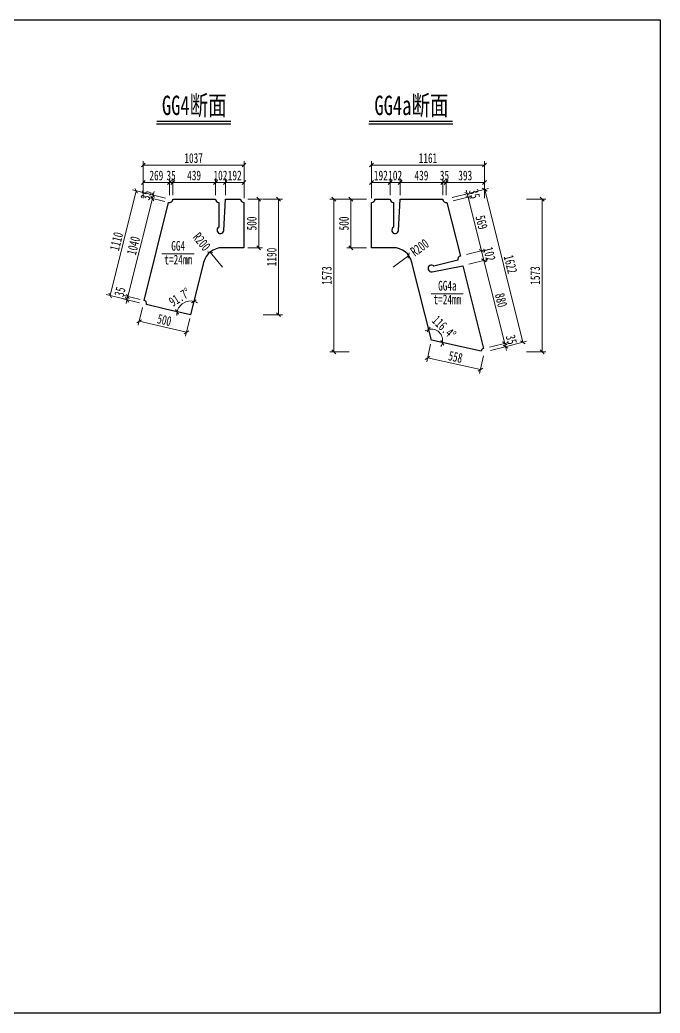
# Model space of a CAD drawing. Header units: millimetres. Extents: x -89049 to 410567, y -307459 to -100425.
# Drawn here: x 145581 to 152173, y -267986 to -257754 of the extents above; entities that cross this region are included whole.
import ezdxf
from ezdxf.enums import TextEntityAlignment as Align

# ---------------------------------------------------------------- set-up
doc = ezdxf.new("R2010")
doc.units = ezdxf.units.MM
doc.layers.get('Defpoints').update_dxf_attribs({"color": 8})
for name, color, linetype, lineweight in [('文字', 7, 'Continuous', 15), ('标注线及字体', 2, 'Continuous', 15), ('细实线', 4, 'Continuous', 15), ('钢板粗线', 1, 'Continuous', 25)]:
    doc.layers.add(name, color=color, linetype=linetype, lineweight=lineweight)
doc.styles.add('111', font='', dxfattribs={"width": 0.7})
doc.styles.add('BM_Dim', font='', dxfattribs={"width": 0.85})
doc.styles.get('111').set_extended_font_data('仿宋_GB2312')
doc.styles.get('BM_Dim').set_extended_font_data('仿宋_GB2312')
doc.dimstyles.new('200', dxfattribs={"dimscale": 0, "dimtxt": 2.5, "dimasz": 1, "dimexe": 1, "dimexo": 1, "dimgap": 0.6, "dimtad": 1, "dimdec": 0, "dimdsep": 46, "dimtxsty": '111', "dimblk": 'OBLIQUE', "dimcen": 0, "dimclrd": 4, "dimclre": 4, "dimclrt": 4, "dimadec": 1, "dimazin": 2, "dimtfac": 1, "dimtdec": 0, "dimtix": 1, "dimtmove": 2, "dimatfit": 3, "dimfxl": 4, "dimfxlon": 1, "dimtolj": 1, "dimlwd": -1, "dimlwe": -1, "dimarcsym": 0})

# ---------------------------------------------------------------- blocks, each defined once
blk = doc.blocks.new('_Oblique')
at = {"color": 0, "linetype": 'ByBlock', "lineweight": -2}
blk.add_line((-0.5, -0.5), (0.5, 0.5), dxfattribs=at)
blk = doc.blocks.new('*D4537')
at = {"layer": 'Defpoints', "color": 0, "transparency": 16777216}
for p in [(147156, -259429), (147121, -259601), (147156, -259601)]:
    blk.add_point(p, dxfattribs=at)
at = {"layer": '细实线', "color": 4, "transparency": 16777216}
for p, q in [((147121, -259429), (147081, -259429)), ((147121, -259561), (147121, -259389)), ((147121, -259429), (147156, -259429)), ((147156, -259561), (147156, -259389)), ((147156, -259429), (147196, -259429))]:
    blk.add_line(p, q, dxfattribs=at)
at = {"layer": '细实线', "color": 4, "transparency": 16777216, "xscale": 40, "yscale": 40, "zscale": 40}
blk.add_blockref('_Oblique', (147121, -259429), dxfattribs=at)
at = {"layer": '细实线', "color": 4, "transparency": 16777216, "xscale": 40, "yscale": 40, "zscale": 40, "rotation": 180}
blk.add_blockref('_Oblique', (147156, -259429), dxfattribs=at)
at = {"layer": '细实线', "color": 4, "transparency": 16777216, "insert": (147138, -259357), "char_height": 100, "attachment_point": 5, "style": '111'}
blk.add_mtext('\\A1;35', dxfattribs=at)
blk = doc.blocks.new('*D4538')
at = {"layer": 'Defpoints', "color": 0, "transparency": 16777216}
for p in [(147156, -259429), (147156, -259601), (147595, -259601)]:
    blk.add_point(p, dxfattribs=at)
at = {"layer": '细实线', "color": 4, "transparency": 16777216}
for p, q in [((147156, -259561), (147156, -259389)), ((147595, -259429), (147156, -259429)), ((147595, -259561), (147595, -259389))]:
    blk.add_line(p, q, dxfattribs=at)
at = {"layer": '细实线', "color": 4, "transparency": 16777216, "xscale": 40, "yscale": 40, "zscale": 40, "rotation": 180}
blk.add_blockref('_Oblique', (147156, -259429), dxfattribs=at)
at = {"layer": '细实线', "color": 4, "transparency": 16777216, "xscale": 40, "yscale": 40, "zscale": 40}
blk.add_blockref('_Oblique', (147595, -259429), dxfattribs=at)
at = {"layer": '细实线', "color": 4, "transparency": 16777216, "insert": (147375, -259357), "char_height": 100, "attachment_point": 5, "style": '111'}
blk.add_mtext('\\A1;439', dxfattribs=at)
blk = doc.blocks.new('*D4539')
at = {"layer": 'Defpoints', "color": 0, "transparency": 16777216}
for p in [(147697, -259429), (147595, -259601), (147697, -259601)]:
    blk.add_point(p, dxfattribs=at)
at = {"layer": '细实线', "color": 4, "transparency": 16777216}
for p, q in [((147595, -259429), (147555, -259429)), ((147595, -259561), (147595, -259389)), ((147595, -259429), (147697, -259429)), ((147697, -259561), (147697, -259389)), ((147697, -259429), (147737, -259429))]:
    blk.add_line(p, q, dxfattribs=at)
at = {"layer": '细实线', "color": 4, "transparency": 16777216, "xscale": 40, "yscale": 40, "zscale": 40}
blk.add_blockref('_Oblique', (147595, -259429), dxfattribs=at)
at = {"layer": '细实线', "color": 4, "transparency": 16777216, "xscale": 40, "yscale": 40, "zscale": 40, "rotation": 180}
blk.add_blockref('_Oblique', (147697, -259429), dxfattribs=at)
at = {"layer": '细实线', "color": 4, "transparency": 16777216, "insert": (147646, -259357), "char_height": 100, "attachment_point": 5, "style": '111'}
blk.add_mtext('\\A1;102', dxfattribs=at)
blk = doc.blocks.new('*D4540')
at = {"layer": 'Defpoints', "color": 0, "transparency": 16777216}
for p in [(147697, -259429), (147697, -259601), (147889, -259699)]:
    blk.add_point(p, dxfattribs=at)
at = {"layer": '细实线', "color": 4, "transparency": 16777216}
for p, q in [((147697, -259561), (147697, -259389)), ((147889, -259429), (147697, -259429)), ((147889, -259589), (147889, -259389))]:
    blk.add_line(p, q, dxfattribs=at)
at = {"layer": '细实线', "color": 4, "transparency": 16777216, "xscale": 40, "yscale": 40, "zscale": 40, "rotation": 180}
blk.add_blockref('_Oblique', (147697, -259429), dxfattribs=at)
at = {"layer": '细实线', "color": 4, "transparency": 16777216, "xscale": 40, "yscale": 40, "zscale": 40}
blk.add_blockref('_Oblique', (147889, -259429), dxfattribs=at)
at = {"layer": '细实线', "color": 4, "transparency": 16777216, "insert": (147793, -259357), "char_height": 100, "attachment_point": 5, "style": '111'}
blk.add_mtext('\\A1;192', dxfattribs=at)
blk = doc.blocks.new('*D4541')
at = {"layer": 'Defpoints', "color": 0, "transparency": 16777216}
for p in [(147889, -259249), (146852, -259587), (147889, -259699)]:
    blk.add_point(p, dxfattribs=at)
at = {"layer": '细实线', "color": 4, "transparency": 16777216}
for p, q in [((146852, -259409), (146852, -259209)), ((146852, -259249), (147889, -259249)), ((147889, -259409), (147889, -259209))]:
    blk.add_line(p, q, dxfattribs=at)
at = {"layer": '细实线', "color": 4, "transparency": 16777216, "xscale": 40, "yscale": 40, "zscale": 40, "rotation": 180}
blk.add_blockref('_Oblique', (146852, -259249), dxfattribs=at)
at = {"layer": '细实线', "color": 4, "transparency": 16777216, "xscale": 40, "yscale": 40, "zscale": 40}
blk.add_blockref('_Oblique', (147889, -259249), dxfattribs=at)
at = {"layer": '细实线', "color": 4, "transparency": 16777216, "insert": (147370, -259178), "char_height": 100, "attachment_point": 5, "style": '111'}
blk.add_mtext('\\A1;1037', dxfattribs=at)
blk = doc.blocks.new('*D4542')
at = {"layer": 'Defpoints', "color": 0, "transparency": 16777216}
for p in [(146945, -259593), (147112, -259635), (147121, -259601)]:
    blk.add_point(p, dxfattribs=at)
at = {"layer": '细实线', "color": 4, "transparency": 16777216}
for p, q in [((147073, -259625), (146906, -259584)), ((147082, -259591), (146915, -259549)), ((146954, -259559), (146945, -259593)), ((146954, -259559), (146963, -259520)), ((146945, -259593), (146935, -259632))]:
    blk.add_line(p, q, dxfattribs=at)
at = {"layer": '细实线', "color": 4, "transparency": 16777216, "xscale": 40, "yscale": 40, "zscale": 40}
for p, rotation in [((146945, -259593), 76.00488949094233), ((146954, -259559), 256.0048894909423)]:
    blk.add_blockref('_Oblique', p, dxfattribs=dict(at, rotation=rotation))
at = {"layer": '细实线', "color": 4, "transparency": 16777216, "insert": (146880, -259559), "char_height": 100, "attachment_point": 5, "rotation": 76.0049, "style": '111'}
blk.add_mtext('\\A1;35', dxfattribs=at)
blk = doc.blocks.new('*D4543')
at = {"layer": 'Defpoints', "color": 0, "transparency": 16777216}
for p in [(147112, -259635), (146693, -260602), (146860, -260643)]:
    blk.add_point(p, dxfattribs=at)
at = {"layer": '细实线', "color": 4, "transparency": 16777216}
for p, q in [((147073, -259625), (146906, -259583)), ((146945, -259593), (146693, -260602)), ((146821, -260634), (146654, -260592))]:
    blk.add_line(p, q, dxfattribs=at)
at = {"layer": '细实线', "color": 4, "transparency": 16777216, "xscale": 40, "yscale": 40, "zscale": 40}
for p, rotation in [((146945, -259593), 75.96387702491255), ((146693, -260602), 255.9638770249125)]:
    blk.add_blockref('_Oblique', p, dxfattribs=dict(at, rotation=rotation))
at = {"layer": '细实线', "color": 4, "transparency": 16777216, "insert": (146750, -260080), "char_height": 100, "attachment_point": 5, "rotation": 75.9639, "style": '111'}
blk.add_mtext('\\A1;1040', dxfattribs=at)
blk = doc.blocks.new('*D4544')
at = {"layer": 'Defpoints', "color": 0, "transparency": 16777216}
for p in [(146684, -260636), (146852, -260677), (146860, -260643)]:
    blk.add_point(p, dxfattribs=at)
at = {"layer": '细实线', "color": 4, "transparency": 16777216}
for p, q in [((146821, -260634), (146654, -260592)), ((146693, -260602), (146684, -260636)), ((146693, -260602), (146703, -260563)), ((146813, -260668), (146646, -260626)), ((146684, -260636), (146675, -260674))]:
    blk.add_line(p, q, dxfattribs=at)
at = {"layer": '细实线', "color": 4, "transparency": 16777216, "xscale": 40, "yscale": 40, "zscale": 40}
for p, rotation in [((146693, -260602), 255.9638770850897), ((146684, -260636), 75.96387708508966)]:
    blk.add_blockref('_Oblique', p, dxfattribs=dict(at, rotation=rotation))
at = {"layer": '细实线', "color": 4, "transparency": 16777216, "insert": (146611, -260555), "char_height": 100, "attachment_point": 5, "rotation": 75.9639, "style": '111'}
blk.add_mtext('\\A1;35', dxfattribs=at)
blk = doc.blocks.new('*D4545')
at = {"layer": 'Defpoints', "color": 0, "transparency": 16777216}
for p in [(146779, -259515), (147121, -259601), (146852, -260677)]:
    blk.add_point(p, dxfattribs=at)
at = {"layer": '细实线', "color": 4, "transparency": 16777216}
for p, q in [((146510, -260592), (146779, -259515)), ((146934, -259554), (146740, -259506)), ((146665, -260631), (146471, -260582))]:
    blk.add_line(p, q, dxfattribs=at)
at = {"layer": '细实线', "color": 4, "transparency": 16777216, "xscale": 40, "yscale": 40, "zscale": 40}
for p, rotation in [((146779, -259515), 75.96517413047297), ((146510, -260592), 255.965174130473)]:
    blk.add_blockref('_Oblique', p, dxfattribs=dict(at, rotation=rotation))
at = {"layer": '细实线', "color": 4, "transparency": 16777216, "insert": (146575, -260036), "char_height": 100, "attachment_point": 5, "rotation": 75.9652, "style": '111'}
blk.add_mtext('\\A1;1110', dxfattribs=at)
blk = doc.blocks.new('*D4546')
at = {"layer": 'Defpoints', "color": 0, "transparency": 16777216}
for p in [(146852, -260677), (147339, -260791), (147296, -260972)]:
    blk.add_point(p, dxfattribs=at)
at = {"layer": '细实线', "color": 4, "transparency": 16777216}
for p, q in [((146843, -260716), (146800, -260898)), ((146809, -260859), (147296, -260972)), ((147330, -260830), (147287, -261011))]:
    blk.add_line(p, q, dxfattribs=at)
at = {"layer": '细实线', "color": 4, "transparency": 16777216, "xscale": 40, "yscale": 40, "zscale": 40}
for p, rotation in [((146809, -260859), 166.8770279482644), ((147296, -260972), 346.8770279482644)]:
    blk.add_blockref('_Oblique', p, dxfattribs=dict(at, rotation=rotation))
at = {"layer": '细实线', "color": 4, "transparency": 16777216, "insert": (147069, -260846), "char_height": 100, "attachment_point": 5, "rotation": 346.877, "style": '111'}
blk.add_mtext('\\A1;500', dxfattribs=at)
blk = doc.blocks.new('*D4547')
at = {"layer": 'Defpoints', "color": 0, "transparency": 16777216}
for p in [(147540, -260146), (147667, -260301)]:
    blk.add_point(p, dxfattribs=at)
at = {"layer": '细实线', "color": 4, "transparency": 16777216}
for p, q in [((147540, -260146), (147667, -260301)), ((147667, -260301), (147540, -260146))]:
    blk.add_line(p, q, dxfattribs=at)
at = {"layer": '细实线', "color": 4, "transparency": 16777216, "xscale": 40, "yscale": 40, "zscale": 40, "rotation": 129.3980932475558}
blk.add_blockref('_Oblique', (147540, -260146), dxfattribs=at)
at = {"layer": '细实线', "color": 4, "transparency": 16777216, "insert": (147453, -260039), "char_height": 100, "attachment_point": 5, "rotation": 309.3981, "style": '111'}
blk.add_mtext('\\A1;R200', dxfattribs=at)
blk = doc.blocks.new('*D4548')
at = {"layer": 'Defpoints', "color": 0, "transparency": 16777216}
for p in [(147121, -259429), (147121, -259601), (146852, -260677)]:
    blk.add_point(p, dxfattribs=at)
at = {"layer": '细实线', "color": 4, "transparency": 16777216}
for p, q in [((146852, -259589), (146852, -259389)), ((146852, -259429), (147121, -259429)), ((147121, -259561), (147121, -259389))]:
    blk.add_line(p, q, dxfattribs=at)
at = {"layer": '细实线', "color": 4, "transparency": 16777216, "xscale": 40, "yscale": 40, "zscale": 40, "rotation": 180}
blk.add_blockref('_Oblique', (146852, -259429), dxfattribs=at)
at = {"layer": '细实线', "color": 4, "transparency": 16777216, "xscale": 40, "yscale": 40, "zscale": 40}
blk.add_blockref('_Oblique', (147121, -259429), dxfattribs=at)
at = {"layer": '细实线', "color": 4, "transparency": 16777216, "insert": (146986, -259357), "char_height": 100, "attachment_point": 5, "style": '111'}
blk.add_mtext('\\A1;269', dxfattribs=at)
blk = doc.blocks.new('*D4549')
at = {"layer": 'Defpoints', "color": 0, "transparency": 16777216}
for p in [(147473, -260252), (147285, -260659), (147082, -260735), (147339, -260791), (147339, -260791)]:
    blk.add_point(p, dxfattribs=at)
at = {"layer": '细实线', "color": 4, "transparency": 16777216}
for start, end in [(75.9639, 167.6607), (59.7603, 75.9639), (167.6607, 183.8643)]:
    blk.add_arc((147339, -260791), 142, start, end, dxfattribs=at)
at = {"layer": '细实线', "color": 4, "transparency": 16777216, "xscale": 40, "yscale": 40, "zscale": 40}
for p, rotation in [((147373, -260653), 165.9638770850727), ((147200, -260761), 77.66071272345059)]:
    blk.add_blockref('_Oblique', p, dxfattribs=dict(at, rotation=rotation))
at = {"layer": '细实线', "color": 4, "transparency": 16777216, "insert": (147226, -260610), "char_height": 100, "attachment_point": 5, "rotation": 31.8123, "style": '111'}
blk.add_mtext('\\A1;91.7%%d', dxfattribs=at)
blk = doc.blocks.new('*D4550')
at = {"layer": 'Defpoints', "color": 0, "transparency": 16777216}
for p in [(147889, -259601), (147889, -260101), (148040, -260101)]:
    blk.add_point(p, dxfattribs=at)
at = {"layer": '细实线', "color": 4, "transparency": 16777216}
for p, q in [((147929, -259601), (148080, -259601)), ((148040, -259601), (148040, -260101)), ((147929, -260101), (148080, -260101))]:
    blk.add_line(p, q, dxfattribs=at)
at = {"layer": '细实线', "color": 4, "transparency": 16777216, "xscale": 40, "yscale": 40, "zscale": 40}
for p, rotation in [((148040, -259601), 90), ((148040, -260101), 270)]:
    blk.add_blockref('_Oblique', p, dxfattribs=dict(at, rotation=rotation))
at = {"layer": '细实线', "color": 4, "transparency": 16777216, "insert": (147969, -259851), "char_height": 100, "attachment_point": 5, "rotation": 90, "style": '111'}
blk.add_mtext('\\A1;500', dxfattribs=at)
blk = doc.blocks.new('*D4551')
at = {"layer": 'Defpoints', "color": 0, "transparency": 16777216}
for p in [(147889, -259601), (147339, -260791), (148245, -260791)]:
    blk.add_point(p, dxfattribs=at)
at = {"layer": '细实线', "color": 4, "transparency": 16777216}
for p, q in [((148085, -259601), (148285, -259601)), ((148245, -259601), (148245, -260791)), ((148085, -260791), (148285, -260791))]:
    blk.add_line(p, q, dxfattribs=at)
at = {"layer": '细实线', "color": 4, "transparency": 16777216, "xscale": 40, "yscale": 40, "zscale": 40}
for p, rotation in [((148245, -259601), 90), ((148245, -260791), 270)]:
    blk.add_blockref('_Oblique', p, dxfattribs=dict(at, rotation=rotation))
at = {"layer": '细实线', "color": 4, "transparency": 16777216, "insert": (148174, -260196), "char_height": 100, "attachment_point": 5, "rotation": 90, "style": '111'}
blk.add_mtext('\\A1;1190', dxfattribs=at)
blk = doc.blocks.new('*D4553')
at = {"layer": 'Defpoints', "color": 0, "transparency": 16777216}
for p in [(149202, -259429), (149202, -259636), (149394, -259601)]:
    blk.add_point(p, dxfattribs=at)
at = {"layer": '细实线', "color": 4, "transparency": 16777216}
for p, q in [((149202, -259589), (149202, -259389)), ((149394, -259429), (149202, -259429)), ((149394, -259561), (149394, -259389))]:
    blk.add_line(p, q, dxfattribs=at)
at = {"layer": '细实线', "color": 4, "transparency": 16777216, "xscale": 40, "yscale": 40, "zscale": 40, "rotation": 180}
blk.add_blockref('_Oblique', (149202, -259429), dxfattribs=at)
at = {"layer": '细实线', "color": 4, "transparency": 16777216, "xscale": 40, "yscale": 40, "zscale": 40}
blk.add_blockref('_Oblique', (149394, -259429), dxfattribs=at)
at = {"layer": '细实线', "color": 4, "transparency": 16777216, "insert": (149298, -259357), "char_height": 100, "attachment_point": 5, "style": '111'}
blk.add_mtext('\\A1;192', dxfattribs=at)
blk = doc.blocks.new('*D4554')
at = {"layer": 'Defpoints', "color": 0, "transparency": 16777216}
for p in [(149496, -259429), (149394, -259601), (149496, -259601)]:
    blk.add_point(p, dxfattribs=at)
at = {"layer": '细实线', "color": 4, "transparency": 16777216}
for p, q in [((149394, -259429), (149354, -259429)), ((149394, -259561), (149394, -259389)), ((149394, -259429), (149496, -259429)), ((149496, -259561), (149496, -259389)), ((149496, -259429), (149536, -259429))]:
    blk.add_line(p, q, dxfattribs=at)
at = {"layer": '细实线', "color": 4, "transparency": 16777216, "xscale": 40, "yscale": 40, "zscale": 40}
blk.add_blockref('_Oblique', (149394, -259429), dxfattribs=at)
at = {"layer": '细实线', "color": 4, "transparency": 16777216, "xscale": 40, "yscale": 40, "zscale": 40, "rotation": 180}
blk.add_blockref('_Oblique', (149496, -259429), dxfattribs=at)
at = {"layer": '细实线', "color": 4, "transparency": 16777216, "insert": (149445, -259357), "char_height": 100, "attachment_point": 5, "style": '111'}
blk.add_mtext('\\A1;102', dxfattribs=at)
blk = doc.blocks.new('*D4555')
at = {"layer": 'Defpoints', "color": 0, "transparency": 16777216}
for p in [(149935, -259429), (149496, -259601), (149935, -259601)]:
    blk.add_point(p, dxfattribs=at)
at = {"layer": '细实线', "color": 4, "transparency": 16777216}
for p, q in [((149496, -259561), (149496, -259389)), ((149496, -259429), (149935, -259429)), ((149935, -259561), (149935, -259389))]:
    blk.add_line(p, q, dxfattribs=at)
at = {"layer": '细实线', "color": 4, "transparency": 16777216, "xscale": 40, "yscale": 40, "zscale": 40, "rotation": 180}
blk.add_blockref('_Oblique', (149496, -259429), dxfattribs=at)
at = {"layer": '细实线', "color": 4, "transparency": 16777216, "xscale": 40, "yscale": 40, "zscale": 40}
blk.add_blockref('_Oblique', (149935, -259429), dxfattribs=at)
at = {"layer": '细实线', "color": 4, "transparency": 16777216, "insert": (149716, -259357), "char_height": 100, "attachment_point": 5, "style": '111'}
blk.add_mtext('\\A1;439', dxfattribs=at)
blk = doc.blocks.new('*D4556')
at = {"layer": 'Defpoints', "color": 0, "transparency": 16777216}
for p in [(149935, -259429), (149935, -259601), (149970, -259601)]:
    blk.add_point(p, dxfattribs=at)
at = {"layer": '细实线', "color": 4, "transparency": 16777216}
for p, q in [((149935, -259429), (149895, -259429)), ((149935, -259561), (149935, -259389)), ((149970, -259429), (149935, -259429)), ((149970, -259561), (149970, -259389)), ((149970, -259429), (150010, -259429))]:
    blk.add_line(p, q, dxfattribs=at)
at = {"layer": '细实线', "color": 4, "transparency": 16777216, "xscale": 40, "yscale": 40, "zscale": 40}
blk.add_blockref('_Oblique', (149935, -259429), dxfattribs=at)
at = {"layer": '细实线', "color": 4, "transparency": 16777216, "xscale": 40, "yscale": 40, "zscale": 40, "rotation": 180}
blk.add_blockref('_Oblique', (149970, -259429), dxfattribs=at)
at = {"layer": '细实线', "color": 4, "transparency": 16777216, "insert": (149953, -259357), "char_height": 100, "attachment_point": 5, "style": '111'}
blk.add_mtext('\\A1;35', dxfattribs=at)
blk = doc.blocks.new('*D4557')
at = {"layer": 'Defpoints', "color": 0, "transparency": 16777216}
for p in [(150364, -259249), (149202, -259636), (150364, -259587)]:
    blk.add_point(p, dxfattribs=at)
at = {"layer": '细实线', "color": 4, "transparency": 16777216}
for p, q in [((149202, -259409), (149202, -259209)), ((149202, -259249), (150364, -259249)), ((150364, -259409), (150364, -259209))]:
    blk.add_line(p, q, dxfattribs=at)
at = {"layer": '细实线', "color": 4, "transparency": 16777216, "xscale": 40, "yscale": 40, "zscale": 40, "rotation": 180}
blk.add_blockref('_Oblique', (149202, -259249), dxfattribs=at)
at = {"layer": '细实线', "color": 4, "transparency": 16777216, "xscale": 40, "yscale": 40, "zscale": 40}
blk.add_blockref('_Oblique', (150364, -259249), dxfattribs=at)
at = {"layer": '细实线', "color": 4, "transparency": 16777216, "insert": (149783, -259178), "char_height": 100, "attachment_point": 5, "style": '111'}
blk.add_mtext('\\A1;1161', dxfattribs=at)
blk = doc.blocks.new('*D4558')
at = {"layer": 'Defpoints', "color": 0, "transparency": 16777216}
for p in [(150573, -261086), (150355, -261140), (150364, -261174)]:
    blk.add_point(p, dxfattribs=at)
at = {"layer": '细实线', "color": 4, "transparency": 16777216}
for p, q in [((150418, -261124), (150612, -261076)), ((150426, -261158), (150620, -261110)), ((150573, -261086), (150563, -261047)), ((150581, -261120), (150573, -261086)), ((150581, -261120), (150591, -261158))]:
    blk.add_line(p, q, dxfattribs=at)
at = {"layer": '细实线', "color": 4, "transparency": 16777216, "xscale": 40, "yscale": 40, "zscale": 40}
for p, rotation in [((150573, -261086), 284.0358325336503), ((150581, -261120), 104.0358325336503)]:
    blk.add_blockref('_Oblique', p, dxfattribs=dict(at, rotation=rotation))
at = {"layer": '细实线', "color": 4, "transparency": 16777216, "insert": (150642, -261047), "char_height": 100, "attachment_point": 5, "rotation": 284.0358, "style": '111'}
blk.add_mtext('\\A1;35', dxfattribs=at)
blk = doc.blocks.new('*D4559')
at = {"layer": 'Defpoints', "color": 0, "transparency": 16777216}
for p in [(150142, -260286), (150359, -260231), (150355, -261140)]:
    blk.add_point(p, dxfattribs=at)
at = {"layer": '细实线', "color": 4, "transparency": 16777216}
for p, q in [((150204, -260270), (150398, -260222)), ((150573, -261086), (150359, -260231)), ((150418, -261124), (150612, -261076))]:
    blk.add_line(p, q, dxfattribs=at)
at = {"layer": '细实线', "color": 4, "transparency": 16777216, "xscale": 40, "yscale": 40, "zscale": 40}
for p, rotation in [((150359, -260231), 104.0357405029061), ((150573, -261086), 284.0357405029061)]:
    blk.add_blockref('_Oblique', p, dxfattribs=dict(at, rotation=rotation))
at = {"layer": '细实线', "color": 4, "transparency": 16777216, "insert": (150536, -260641), "char_height": 100, "attachment_point": 5, "rotation": 284.0357, "style": '111'}
blk.add_mtext('\\A1;880', dxfattribs=at)
blk = doc.blocks.new('*D4560')
at = {"layer": 'Defpoints', "color": 0, "transparency": 16777216}
for p in [(150117, -260187), (150335, -260132), (150142, -260286)]:
    blk.add_point(p, dxfattribs=at)
at = {"layer": '细实线', "color": 4, "transparency": 16777216}
for p, q in [((150335, -260132), (150325, -260094)), ((150179, -260171), (150373, -260123)), ((150359, -260231), (150335, -260132)), ((150204, -260270), (150398, -260222)), ((150359, -260231), (150369, -260270))]:
    blk.add_line(p, q, dxfattribs=at)
at = {"layer": '细实线', "color": 4, "transparency": 16777216, "xscale": 40, "yscale": 40, "zscale": 40}
for p, rotation in [((150335, -260132), 284.0358325336258), ((150359, -260231), 104.0358325336257)]:
    blk.add_blockref('_Oblique', p, dxfattribs=dict(at, rotation=rotation))
at = {"layer": '细实线', "color": 4, "transparency": 16777216, "insert": (150416, -260165), "char_height": 100, "attachment_point": 5, "rotation": 284.0358, "style": '111'}
blk.add_mtext('\\A1;102', dxfattribs=at)
blk = doc.blocks.new('*D4561')
at = {"layer": 'Defpoints', "color": 0, "transparency": 16777216}
for p in [(150197, -259580), (149979, -259635), (150117, -260187)]:
    blk.add_point(p, dxfattribs=at)
at = {"layer": '细实线', "color": 4, "transparency": 16777216}
for p, q in [((150041, -259619), (150235, -259571)), ((150335, -260132), (150197, -259580)), ((150179, -260171), (150373, -260123))]:
    blk.add_line(p, q, dxfattribs=at)
at = {"layer": '细实线', "color": 4, "transparency": 16777216, "xscale": 40, "yscale": 40, "zscale": 40}
for p, rotation in [((150197, -259580), 104.0366122395568), ((150335, -260132), 284.0366122395567)]:
    blk.add_blockref('_Oblique', p, dxfattribs=dict(at, rotation=rotation))
at = {"layer": '细实线', "color": 4, "transparency": 16777216, "insert": (150335, -259839), "char_height": 100, "attachment_point": 5, "rotation": 284.0366, "style": '111'}
blk.add_mtext('\\A1;569', dxfattribs=at)
blk = doc.blocks.new('*D4562')
at = {"layer": 'Defpoints', "color": 0, "transparency": 16777216}
for p in [(150188, -259546), (149970, -259601), (149979, -259635)]:
    blk.add_point(p, dxfattribs=at)
at = {"layer": '细实线', "color": 4, "transparency": 16777216}
for p, q in [((150033, -259585), (150227, -259537)), ((150041, -259619), (150235, -259570)), ((150188, -259546), (150178, -259507)), ((150197, -259580), (150188, -259546)), ((150197, -259580), (150206, -259619))]:
    blk.add_line(p, q, dxfattribs=at)
at = {"layer": '细实线', "color": 4, "transparency": 16777216, "xscale": 40, "yscale": 40, "zscale": 40}
for p, rotation in [((150188, -259546), 284.0358325334423), ((150197, -259580), 104.0358325334423)]:
    blk.add_blockref('_Oblique', p, dxfattribs=dict(at, rotation=rotation))
at = {"layer": '细实线', "color": 4, "transparency": 16777216, "insert": (150262, -259546), "char_height": 100, "attachment_point": 5, "rotation": 284.0358, "style": '111'}
blk.add_mtext('\\A1;35', dxfattribs=at)
blk = doc.blocks.new('*D4563')
at = {"layer": 'Defpoints', "color": 0, "transparency": 16777216}
for p in [(149970, -259601), (150760, -261075), (150364, -261174)]:
    blk.add_point(p, dxfattribs=at)
at = {"layer": '细实线', "color": 4, "transparency": 16777216}
for p, q in [((150211, -259540), (150405, -259492)), ((150367, -259502), (150760, -261075)), ((150605, -261114), (150799, -261065))]:
    blk.add_line(p, q, dxfattribs=at)
at = {"layer": '细实线', "color": 4, "transparency": 16777216, "xscale": 40, "yscale": 40, "zscale": 40}
for p, rotation in [((150367, -259502), 104.0353147670383), ((150760, -261075), 284.0353147670383)]:
    blk.add_blockref('_Oblique', p, dxfattribs=dict(at, rotation=rotation))
at = {"layer": '细实线', "color": 4, "transparency": 16777216, "insert": (150633, -260271), "char_height": 100, "attachment_point": 5, "rotation": 284.0353, "style": '111'}
blk.add_mtext('\\A1;1622', dxfattribs=at)
blk = doc.blocks.new('*D4564')
at = {"layer": 'Defpoints', "color": 0, "transparency": 16777216}
for p in [(149818, -261055), (150364, -261174), (150324, -261356)]:
    blk.add_point(p, dxfattribs=at)
at = {"layer": '细实线', "color": 4, "transparency": 16777216}
for p, q in [((149810, -261094), (149770, -261275)), ((150355, -261213), (150315, -261395)), ((149779, -261236), (150324, -261356))]:
    blk.add_line(p, q, dxfattribs=at)
at = {"layer": '细实线', "color": 4, "transparency": 16777216, "xscale": 40, "yscale": 40, "zscale": 40}
for p, rotation in [((149779, -261236), 167.6607523955118), ((150324, -261356), 347.6607523955118)]:
    blk.add_blockref('_Oblique', p, dxfattribs=dict(at, rotation=rotation))
at = {"layer": '细实线', "color": 4, "transparency": 16777216, "insert": (150067, -261226), "char_height": 100, "attachment_point": 5, "rotation": 347.6608, "style": '111'}
blk.add_mtext('\\A1;558', dxfattribs=at)
blk = doc.blocks.new('*D4565')
at = {"layer": 'Defpoints', "color": 0, "transparency": 16777216}
for p in [(149585, -260182), (149424, -260301)]:
    blk.add_point(p, dxfattribs=at)
at = {"layer": '细实线', "color": 4, "transparency": 16777216}
for p, q in [((149585, -260182), (149424, -260301)), ((149424, -260301), (149585, -260182))]:
    blk.add_line(p, q, dxfattribs=at)
at = {"layer": '细实线', "color": 4, "transparency": 16777216, "xscale": 40, "yscale": 40, "zscale": 40, "rotation": 36.42246319444591}
blk.add_blockref('_Oblique', (149585, -260182), dxfattribs=at)
at = {"layer": '细实线', "color": 4, "transparency": 16777216, "insert": (149697, -260099), "char_height": 100, "attachment_point": 5, "rotation": 36.4225, "style": '111'}
blk.add_mtext('\\A1;R200', dxfattribs=at)
blk = doc.blocks.new('*D4566')
at = {"layer": 'Defpoints', "color": 0, "transparency": 16777216}
for p in [(149970, -259429), (149970, -259601), (150364, -261174)]:
    blk.add_point(p, dxfattribs=at)
at = {"layer": '细实线', "color": 4, "transparency": 16777216}
for p, q in [((149970, -259561), (149970, -259389)), ((150364, -259429), (149970, -259429)), ((150364, -259589), (150364, -259389))]:
    blk.add_line(p, q, dxfattribs=at)
at = {"layer": '细实线', "color": 4, "transparency": 16777216, "xscale": 40, "yscale": 40, "zscale": 40, "rotation": 180}
blk.add_blockref('_Oblique', (149970, -259429), dxfattribs=at)
at = {"layer": '细实线', "color": 4, "transparency": 16777216, "xscale": 40, "yscale": 40, "zscale": 40}
blk.add_blockref('_Oblique', (150364, -259429), dxfattribs=at)
at = {"layer": '细实线', "color": 4, "transparency": 16777216, "insert": (150167, -259357), "char_height": 100, "attachment_point": 5, "style": '111'}
blk.add_mtext('\\A1;393', dxfattribs=at)
blk = doc.blocks.new('*D4567')
at = {"layer": 'Defpoints', "color": 0, "transparency": 16777216}
for p in [(149716, -259601), (150958, -259601), (150364, -261174)]:
    blk.add_point(p, dxfattribs=at)
at = {"layer": '细实线', "color": 4, "transparency": 16777216}
for p, q in [((150798, -259601), (150998, -259601)), ((150958, -261174), (150958, -259601)), ((150798, -261174), (150998, -261174))]:
    blk.add_line(p, q, dxfattribs=at)
at = {"layer": '细实线', "color": 4, "transparency": 16777216, "xscale": 40, "yscale": 40, "zscale": 40}
for p, rotation in [((150958, -259601), 90), ((150958, -261174), 270)]:
    blk.add_blockref('_Oblique', p, dxfattribs=dict(at, rotation=rotation))
at = {"layer": '细实线', "color": 4, "transparency": 16777216, "insert": (150887, -260387), "char_height": 100, "attachment_point": 5, "rotation": 90, "style": '111'}
blk.add_mtext('\\A1;1573', dxfattribs=at)
blk = doc.blocks.new('*D4552')
at = {"layer": 'Defpoints', "color": 0, "transparency": 16777216}
for p in [(149202, -259601), (148989, -260101), (149202, -260101)]:
    blk.add_point(p, dxfattribs=at)
at = {"layer": '细实线', "color": 4, "transparency": 16777216}
for p, q in [((149149, -259601), (148949, -259601)), ((148989, -259601), (148989, -260101)), ((149149, -260101), (148949, -260101))]:
    blk.add_line(p, q, dxfattribs=at)
at = {"layer": '细实线', "color": 4, "transparency": 16777216, "xscale": 40, "yscale": 40, "zscale": 40}
for p, rotation in [((148989, -259601), 90), ((148989, -260101), 270)]:
    blk.add_blockref('_Oblique', p, dxfattribs=dict(at, rotation=rotation))
at = {"layer": '细实线', "color": 4, "transparency": 16777216, "insert": (148918, -259851), "char_height": 100, "attachment_point": 5, "rotation": 90, "style": '111'}
blk.add_mtext('\\A1;500', dxfattribs=at)
blk = doc.blocks.new('*D4568')
at = {"layer": 'Defpoints', "color": 0, "transparency": 16777216}
for p in [(149026, -259601), (148813, -261174), (150364, -261174)]:
    blk.add_point(p, dxfattribs=at)
at = {"layer": '细实线', "color": 4, "transparency": 16777216}
for p, q in [((148973, -259601), (148773, -259601)), ((148813, -259601), (148813, -261174)), ((148973, -261174), (148773, -261174))]:
    blk.add_line(p, q, dxfattribs=at)
at = {"layer": '细实线', "color": 4, "transparency": 16777216, "xscale": 40, "yscale": 40, "zscale": 40}
for p, rotation in [((148813, -259601), 90), ((148813, -261174), 270)]:
    blk.add_blockref('_Oblique', p, dxfattribs=dict(at, rotation=rotation))
at = {"layer": '细实线', "color": 4, "transparency": 16777216, "insert": (148741, -260387), "char_height": 100, "attachment_point": 5, "rotation": 90, "style": '111'}
blk.add_mtext('\\A1;1573', dxfattribs=at)
blk = doc.blocks.new('*D4569')
at = {"layer": 'Defpoints', "color": 0, "transparency": 16777216}
for p in [(149618, -260252), (149915, -260990), (149818, -261055), (149818, -261055), (150329, -261167)]:
    blk.add_point(p, dxfattribs=at)
at = {"layer": '细实线', "color": 4, "transparency": 16777216}
for start, end in [(104.0361, 123.8852), (347.6607, 104.0361), (327.8115, 347.6607)]:
    blk.add_arc((149818, -261055), 116, start, end, dxfattribs=at)
at = {"layer": '细实线', "color": 4, "transparency": 16777216, "xscale": 40, "yscale": 40, "zscale": 40}
for p, rotation in [((149790, -260942), 14.03606632782717), ((149932, -261080), 77.66071272345394)]:
    blk.add_blockref('_Oblique', p, dxfattribs=dict(at, rotation=rotation))
at = {"layer": '细实线', "color": 4, "transparency": 16777216, "insert": (149949, -260920), "char_height": 100, "attachment_point": 5, "rotation": 315.8484, "style": '111'}
blk.add_mtext('\\A1;116.4%%d', dxfattribs=at)

msp = doc.modelspace()

# ---------------------------------------------------------------- linework, layer by layer
at = {"color": 4}
for p, q in [((146988.1, -258823.3), (147754.1, -258823.3)), ((149175.3, -258823.3), (150037.8, -258823.3))]:
    msp.add_line(p, q, dxfattribs=at)
at = {"color": 6, "const_width": 14.4}
for points in [[(146988.1, -258799.3), (147754.1, -258799.3)], [(149175.5, -258799.3), (150038.3, -258799.3)]]:
    msp.add_lwpolyline(points, dxfattribs=at)
at = {"layer": 'Defpoints'}
msp.add_lwpolyline([(136773.4, -257753.6), (152173.4, -257753.6), (152173.4, -267985.6), (136773.4, -267985.6)], close=True, dxfattribs=at)
at = {"layer": '细实线'}
for p, q in [((147043.6, -260164.4), (147374.3, -260164.4)), ((149815, -260575), (150145.8, -260575))]:
    msp.add_line(p, q, dxfattribs=at)
at = {"layer": '钢板粗线'}
for points in [[(146860.1, -260643.4), (147112.2, -259634.7, 0.4879294), (147155.7, -259600.8), (147595, -259600.8, 0.4140879), (147630, -259635.8), (147630, -259889.6, 1.7309804), (147681, -259922.5), (147697, -259600.8), (147853.7, -259600.8, 0.4142119), (147888.7, -259635.8), (147888.7, -260100.8), (147667.3, -260100.8, 0.3441498), (147473.2, -260252.3), (147338.6, -260790.9), (147081.8, -260734.8), (146885.6, -260685.8, 0.4141086)], [(149202.3, -260100.8), (149202.3, -259635.8, 0.414217), (149237.3, -259600.8), (149394, -259600.8, 0.4140879), (149429, -259635.8), (149429, -259889.6, 1.7309804), (149480, -259922.5), (149496, -259600.8), (149935.3, -259600.8, 0.4879257), (149978.8, -259634.7), (150116.8, -260186.9, 0.4139859), (150091.3, -260229.4), (149845.1, -260290.9, 1.7309692), (149825.5, -260348.3), (150141.6, -260285.9), (150355.1, -261140.1, 0.2849738), (150329.4, -261166.6), (149818.4, -261054.8), (149617.8, -260252.3, 0.3441531), (149423.7, -260100.8)]]:
    msp.add_lwpolyline(points, format="xyb", close=True, dxfattribs=at)

# ---------------------------------------------------------------- texts
at = {"layer": '文字', "style": 'BM_Dim', "width": 0.7}
for s, p in [('GG4', (147211.2, -260161.5)), ('t=24mm', (147211.2, -260302.8)), ('GG4a', (149982.7, -260572.2)), ('t=24mm', (149982.7, -260713.4))]:
    msp.add_text(s, height=100, dxfattribs=at).set_placement(p, align=Align.BOTTOM_CENTER)
at = {"layer": '标注线及字体', "style": '111', "width": 0.7}
for s, p in [('GG4断面', (147377.1, -258630.9)), ('GG4a断面', (149612.9, -258630.9))]:
    msp.add_text(s, height=200, dxfattribs=at).set_placement(p, align=Align.MIDDLE)

# ---------------------------------------------------------------- dimensions: what is measured, and where the dimension line sits
at = {"layer": '细实线'}
for base, p1, p2, picture, middle in [((147888.7, -259249.5), (146851.6, -259587.4), (147888.7, -259698.7), '*D4541', (147370.1, -259177.9)), ((150363.6, -259249.5), (149202.4, -259635.8), (150363.6, -259586.8), '*D4557', (149783, -259177.9)), ((147120.7, -259428.8), (146851.6, -260677.3), (147120.7, -259600.8), '*D4548', (146986.2, -259357.3)), ((147155.7, -259428.8), (147120.7, -259600.7), (147155.7, -259600.7), '*D4537', (147138.2, -259357.3)), ((147697, -259428.8), (147595, -259600.7), (147697, -259600.7), '*D4539', (147646, -259357.3)), ((149496, -259428.8), (149394, -259600.7), (149496, -259600.7), '*D4554', (149445, -259357.3)), ((149935.3, -259428.8), (149496, -259600.8), (149935.3, -259600.8), '*D4555', (149715.6, -259357.3)), ((149970.3, -259428.8), (150363.6, -261174.1), (149970.3, -259600.7), '*D4566', (150166.9, -259357.3))]:
    dim = msp.add_linear_dim(base=base, p1=p1, p2=p2, dimstyle='200', override={"dimscale": 40, "dimblk": 'Oblique'}, dxfattribs=at)
    dim.commit()
    dim.dimension.update_dxf_attribs({"geometry": picture, "text_midpoint": middle})
for base, p1, p2, angle, picture, middle in [((147155.7, -259428.8), (147595, -259600.8), (147155.7, -259600.8), 180, '*D4538', (147375.4, -259357.3)), ((147697, -259428.8), (147888.7, -259698.7), (147697, -259600.7), 180, '*D4540', (147792.9, -259357.3)), ((149202.4, -259428.8), (149394, -259600.8), (149202.4, -259635.8), 180, '*D4553', (149298.2, -259357.3)), ((149935.3, -259428.8), (149970.3, -259600.7), (149935.3, -259600.7), 180, '*D4556', (149952.8, -259357.3)), ((148245.1, -260790.9), (147888.7, -259600.8), (147338.6, -260790.9), 90, '*D4551', (148173.5, -260195.9)), ((148040.2, -260100.8), (147888.7, -259600.8), (147888.7, -260100.8), 90, '*D4550', (147968.6, -259850.8)), ((148812.7, -261174.1), (149025.9, -259600.8), (150363.6, -261174.1), 90, '*D4568', (148741.1, -260387.4)), ((148989.2, -260100.8), (149202.3, -259600.8), (149202.3, -260100.8), 90, '*D4552', (148917.6, -259850.8)), ((150958.3, -259600.8), (150363.6, -261174.1), (149715.6, -259600.8), 90, '*D4567', (150886.8, -260387.4))]:
    dim = msp.add_linear_dim(base=base, p1=p1, p2=p2, angle=angle, dimstyle='200', override={"dimscale": 40, "dimblk": 'Oblique'}, dxfattribs=at)
    dim.commit()
    dim.dimension.update_dxf_attribs({"geometry": picture, "text_midpoint": middle})
for p1, p2, distance, picture, middle in [((147120.7, -259600.8), (147112.2, -259634.8), -172.2, '*D4542', (146879.9, -259558.8)), ((149978.8, -259634.6), (149970.3, -259600.7), -224.5, '*D4562', (150261.8, -259545.8)), ((146851.6, -260677.4), (147120.7, -259600.8), 352.5, '*D4545', (146574.7, -260036.2)), ((147112.2, -259634.8), (146860.1, -260643.5), -172.2, '*D4543', (146749.6, -260080)), ((149970.3, -259600.7), (150363.6, -261174.1), 408.5, '*D4563', (150632.7, -260270.9)), ((150116.8, -260186.9), (149978.8, -259634.7), -224.6, '*D4561', (150335.1, -259839)), ((150141.6, -260285.9), (150116.8, -260186.9), -224.5, '*D4560', (150416.5, -260164.6)), ((150355.1, -261140.1), (150141.6, -260285.9), -224.5, '*D4559', (150535.6, -260641.2)), ((146851.6, -260677.4), (147338.6, -260790.9), -186.2, '*D4546', (147069.1, -260845.8)), ((149818.4, -261054.8), (150363.6, -261174.1), -185.9, '*D4564', (150066.6, -261226.1))]:
    dim = msp.add_aligned_dim(p1=p1, p2=p2, distance=distance, dimstyle='200', override={"dimscale": 40, "dimblk": 'Oblique'}, dxfattribs=at)
    dim.commit()
    dim.dimension.update_dxf_attribs({"geometry": picture, "text_midpoint": middle})
for center, mpoint, picture, middle in [((147667.3, -260300.8), (147540.3, -260146.2), '*D4547', (147452.7, -260039.5)), ((149423.7, -260300.8), (149584.7, -260182), '*D4565', (149697.3, -260098.9))]:
    dim = msp.add_radius_dim(center=center, mpoint=mpoint, dimstyle='200', override={"dimscale": 40, "dimblk": 'Oblique'}, dxfattribs=at)
    dim.commit()
    dim.dimension.update_dxf_attribs({"geometry": picture, "text_midpoint": middle, "dimtype": 164})
for base, line1, line2, picture, middle in [((147285.5, -260659.3), ((147338.6, -260790.9), (147081.8, -260734.8)), ((147473.2, -260252.3), (147338.6, -260790.9)), '*D4549', (147226, -260609.5)), ((149914.6, -260989.9), ((149818.4, -261054.8), (149617.8, -260252.3)), ((150329.4, -261166.6), (149818.4, -261054.8)), '*D4569', (149949.1, -260920.2))]:
    dim = msp.add_angular_dim_2l(base=base, line1=line1, line2=line2, dimstyle='200', override={"dimscale": 40, "dimblk": 'Oblique'}, dxfattribs=at)
    dim.commit()
    dim.dimension.update_dxf_attribs({"geometry": picture, "text_midpoint": middle})
for base, p1, p2, angle, picture, middle in [((146684.4, -260635.6), (146860.1, -260643.5), (146851.6, -260677.4), 255.96388, '*D4544', (146611, -260554.6)), ((150572.9, -261085.6), (150363.6, -261174.1), (150355.1, -261140.1), 104.03583, '*D4558', (150641.6, -261046.7))]:
    dim = msp.add_linear_dim(base=base, p1=p1, p2=p2, angle=angle, dimstyle='200', override={"dimscale": 40, "dimblk": 'Oblique'}, dxfattribs=at)
    dim.commit()
    dim.dimension.update_dxf_attribs({"geometry": picture, "text_midpoint": middle, "dimtype": 161})

doc.saveas('drawing.dxf')
